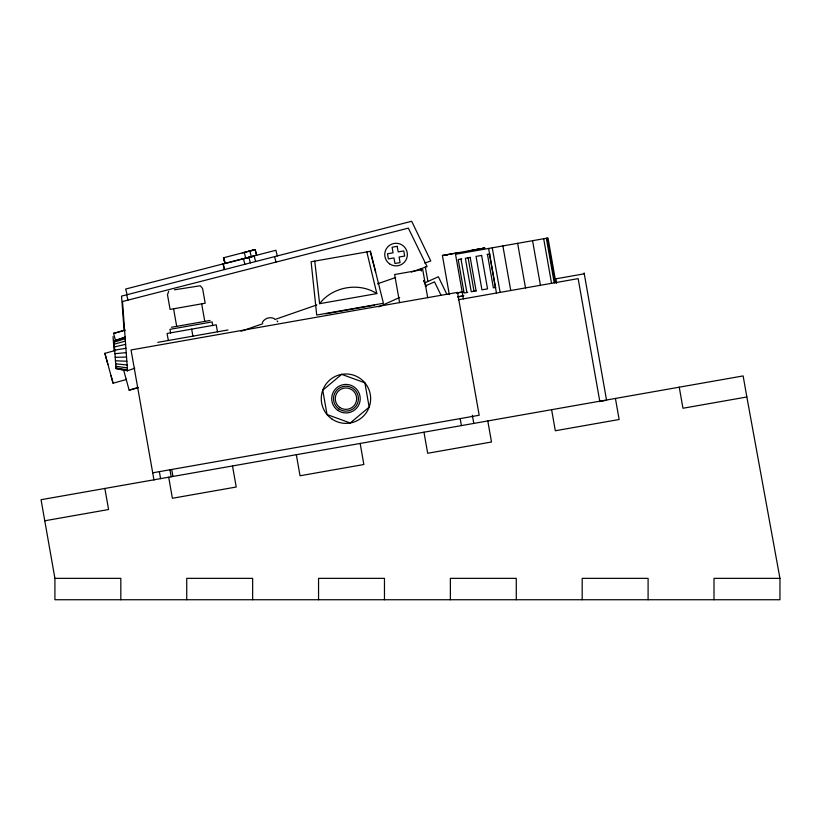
<?xml version="1.0" encoding="UTF-8"?>
<svg xmlns="http://www.w3.org/2000/svg" width="821" height="821" viewBox="0 0 821 821"><rect width="100%" height="100%" fill="white"/><g stroke="black" fill="none" stroke-linecap="round" stroke-linejoin="round"><path stroke-width="1.23" d="M262.351 322.479C264.465 318.209 270.191 316.403 274.378 318.692M314.751 261.099L319.615 303.678C332.443 286.662 358.941 281.993 376.818 293.59L366.823 251.914M168.695 291.322L167.484 294.667L170.08 309.414L205.188 303.226L202.582 288.479L200.293 285.749L174.483 289.813M482.686 249.461L484.493 248.086L481.506 248.619M424.365 283.081L438.373 276.739L446.891 294.431M378.697 306.89L399.683 297.469M425.145 286.057L434.504 281.86L441.103 295.427M424.765 263.089L430.789 260.975L411.67 221.26L121.549 296.124L124.115 330.545M127.542 370.733L134.788 368.219M241.076 331.263L262.812 323.7M274.891 319.502L316.844 304.919M377.557 283.809L395.671 277.508M411.372 272.059L427.074 266.599L408.355 228.125L122.503 301.512L127.542 370.815L116.038 368.65L114.016 340.859L125.09 337.051M114.037 341.054L125.11 337.287M114.119 342.183L125.203 338.663M114.263 344.173L125.377 341.074M124.987 330.288L113.555 333.439L124.946 330.063M107.92 364.411L104.872 353.328L115.648 350.362M104.872 353.328L113.082 383.202L126.249 379.569L126.116 379.066M138.256 387.44L129.154 390.17L138.297 387.666M248.742 251.247L255.187 249.646L256.624 255.3L255.177 249.594L223.476 257.773L224.923 263.428M222.963 264.034L254.192 256.019L255.598 261.499M242.369 252.899L255.187 249.646M241.579 259.262L254.202 256.06L247.85 257.65M114.458 346.883L125.623 344.368M449.292 294.554L442.416 255.495L458.918 252.581M458.036 296.833L463.834 295.796L457.554 296.884M468.36 250.949L478.643 249.143M476.529 249.512L484.862 248.034L472.752 250.148M375.638 272.028L370.148 251.329M461.802 258.923L458.2 259.559L464.091 292.994L467.703 292.358M470.536 257.384L465.353 258.297L471.254 291.732L476.437 290.819M481.64 255.423L476.047 256.409L481.937 289.854L487.541 288.859L481.619 255.434M487.069 254.469L489.87 253.976M171.435 327.271L210.022 320.467M319.615 303.678L376.818 293.59M157.786 342.347L228.002 329.97M325.814 313.807L374.458 305.227M462.746 291.917L456.599 293.025L463.198 291.886M495.771 287.412L493.359 287.832L487.469 254.397M554.093 279.13L584.265 273.804M458.282 299.768L578.148 278.627L599.771 401.233M152.706 472.824L479.187 415.252L457.523 292.389L131.042 349.962L153.989 480.069M599.002 401.602L605.303 400.494M44.765 520.781L108.588 509.523L104.872 488.464M746.853 396.984L743.138 375.926L41.05 499.712L54.915 578.353L54.915 599.74L779.95 599.74L779.95 578.353L746.853 396.984L682.959 408.253L679.244 387.184M474.24 249.882L442.416 255.495M114.694 350.126L125.911 348.309M114.95 353.687L126.218 352.63M115.217 357.32L126.547 357.043M54.915 578.353L120.82 578.353L120.82 599.74M779.95 578.353L714.003 578.353L714.003 599.74M115.463 360.778L126.845 361.25M115.689 363.826L127.122 364.955M115.864 366.248L127.337 367.9M115.987 367.9L127.481 369.902M116.028 368.455L127.532 370.579M277.088 320.867L277.775 321.801M423.913 280.823L426.345 286.56M423.831 280.597L426.191 286.355M113.514 333.203L115.587 340.838M123.54 369.686L129.154 390.191M111.03 375.72L113.082 383.202M274.583 256.624L275.989 262.104M248.937 257.363L250.354 262.853M243.457 258.779L244.863 264.259M223.158 263.982L224.564 269.473M223.096 264.003L224.369 269.524M126.578 294.626L127.984 300.106M277.334 255.926L275.887 250.272L125.675 289.033L127.111 294.688M249.851 250.969L251.288 256.624M244.278 252.396L245.725 258.061M223.764 257.691L225.128 263.377M223.61 257.732L225.057 263.387M615.422 398.442L619.137 419.5L555.324 430.758L551.609 409.689M584.111 272.931L606.565 400.268M555.909 279.571L556.566 283.337M555.858 282.557L547.997 237.977L455.532 254.284L463.393 298.865M547.155 238.131L555.017 282.711M546.365 238.264L554.226 282.845M543.687 238.737L551.548 283.317M532.572 240.697L540.434 285.277M517.64 243.334L525.502 287.914M502.883 245.931L510.744 290.521M492.261 247.809L500.122 292.389M488.608 248.455L496.469 293.035M489.47 254.048L495.371 287.483M470.197 257.445L476.088 290.88M468.114 257.815L474.015 291.25M461.002 259.067L466.903 292.502M487.787 420.947L491.502 442.006L427.679 453.264L423.964 432.195M472.342 415.252L473.789 423.451M460.181 418.607L461.423 425.627M425.309 266.794L427.905 281.48M427.679 297.654L422.733 269.565L394.644 274.522L399.601 302.6M421.04 268.693L421.46 271.063M360.152 443.453L363.857 464.512L300.045 475.77L296.33 454.701M217.462 331.828L216.231 324.798L167.084 333.47L168.326 340.489M212.762 325.691L212.095 321.914L169.978 329.334L170.645 333.121M232.507 465.959L236.222 487.017L172.4 498.275L168.685 477.206M201.679 303.842L204.768 321.391M191.652 329.139L192.894 336.158M173.59 308.799L176.689 326.348M171.712 469.468L172.944 476.488M169.957 469.786L171.189 476.806M159.346 471.654L160.588 478.674M113.041 336.661L114.098 350.844M648.097 599.74L648.097 578.353L582.192 578.353L582.192 599.74M516.276 599.74L516.276 578.353L450.37 578.353L450.37 599.74M384.464 599.74L384.464 578.353L318.548 578.353L318.548 599.74M252.642 599.74L252.642 578.353L186.736 578.353L186.736 599.74M341.669 374.355L322.745 390.221L327.035 414.543L350.249 422.989L369.163 407.124L364.873 382.802L341.669 374.355M446.029 254.859L445.403 254.972L447.845 254.551L446.029 254.859M481.876 248.558L479.433 248.999L481.876 248.558M397.21 246.331L392.089 247.234L393.064 252.806L387.491 253.792L388.395 258.913L393.967 257.927L394.952 263.5L400.073 262.597L399.098 257.024L404.671 256.049L403.768 250.918L398.195 251.903L397.21 246.331M370.466 251.277L311.108 261.745L316.721 315.048L383.428 303.288L370.466 251.277M389.565 263.849A11.32 11.32 0 0 0 407.329 255.567A11.32 11.32 0 0 0 391.278 244.319A11.32 11.32 0 0 0 389.565 263.849M331.787 418.905A24.692 24.692 0 0 0 370.558 400.822A24.692 24.692 0 0 0 335.522 376.295A24.692 24.692 0 0 0 331.787 418.905M339.822 407.432A10.694 10.694 0 0 0 356.612 399.601A10.694 10.694 0 0 0 341.433 388.98A10.694 10.694 0 0 0 339.822 407.432M337.78 410.356A14.255 14.255 0 0 0 360.162 399.919A14.255 14.255 0 0 0 339.935 385.747A14.255 14.255 0 0 0 337.78 410.356M338.806 408.879A12.459 12.459 0 0 0 358.367 399.755A12.459 12.459 0 0 0 340.694 387.379A12.459 12.459 0 0 0 338.806 408.879"/></g></svg>
